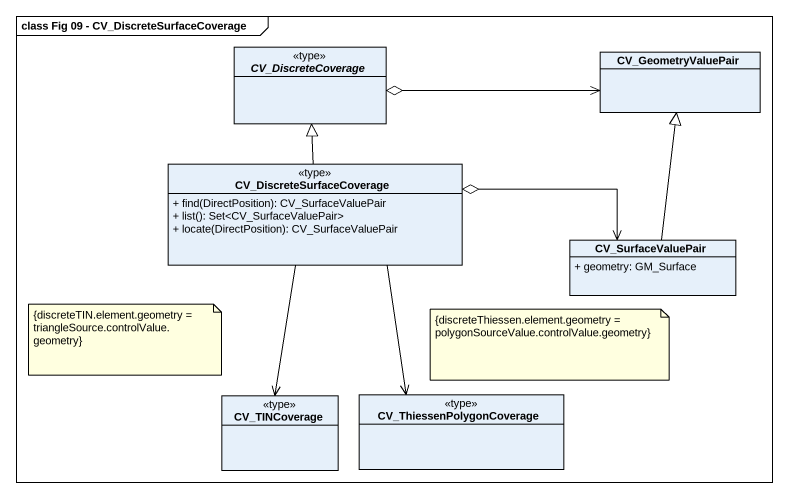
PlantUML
@startuml
mainframe class Fig 09 - CV_DiscreteSurfaceCoverage
hide circle
hide empty members
skinparam classAttributeIconSize 0
abstract class CV_DiscreteCoverage <<type>>
class CV_GeometryValuePair
class CV_DiscreteSurfaceCoverage <<type>> {
  + find(DirectPosition): CV_SurfaceValuePair
  + list(): Set<CV_SurfaceValuePair>
  + locate(DirectPosition): CV_SurfaceValuePair
}
class CV_SurfaceValuePair {
  + geometry: GM_Surface
}
class CV_TINCoverage <<type>>
class CV_ThiessenPolygonCoverage <<type>>
CV_GeometryValuePair <-left-o CV_DiscreteCoverage
CV_DiscreteSurfaceCoverage -up-|> CV_DiscreteCoverage
CV_DiscreteSurfaceCoverage --> CV_TINCoverage
CV_DiscreteSurfaceCoverage --> CV_ThiessenPolygonCoverage
CV_SurfaceValuePair -up-|> CV_GeometryValuePair
CV_SurfaceValuePair <-left-o CV_DiscreteSurfaceCoverage
note as N1
  {discreteTIN.element.geometry = triangleSource.controlValue.geometry}
end note
note as N2
  {discreteThiessen.element.geometry = polygonSourceValue.controlValue.geometry}
end note
@enduml
